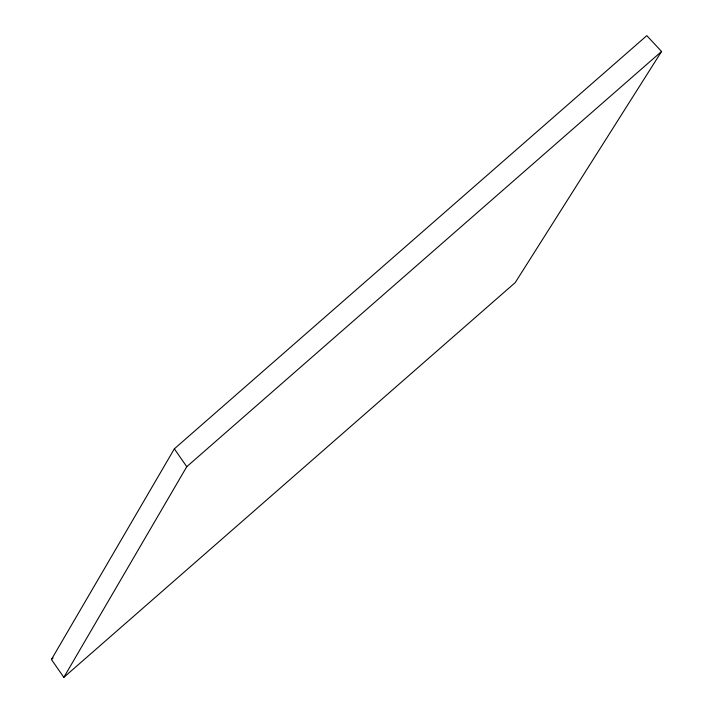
<?xml version="1.0" encoding="UTF-8"?>
<svg xmlns="http://www.w3.org/2000/svg" width="713" height="713" viewBox="0 0 713 713"><rect width="100%" height="100%" fill="white"/><g stroke="black" fill="none" stroke-linecap="round" stroke-linejoin="round"><path stroke-width="1.07" d="M51.434 659.48L174.355 448.825L646.798 35.65L661.566 51.452L515.241 282.58L63.84 677.35L51.434 659.48L53.11 658.019M63.84 677.35L186.761 466.694L661.566 51.452M174.355 448.825L186.761 466.694"/></g></svg>
